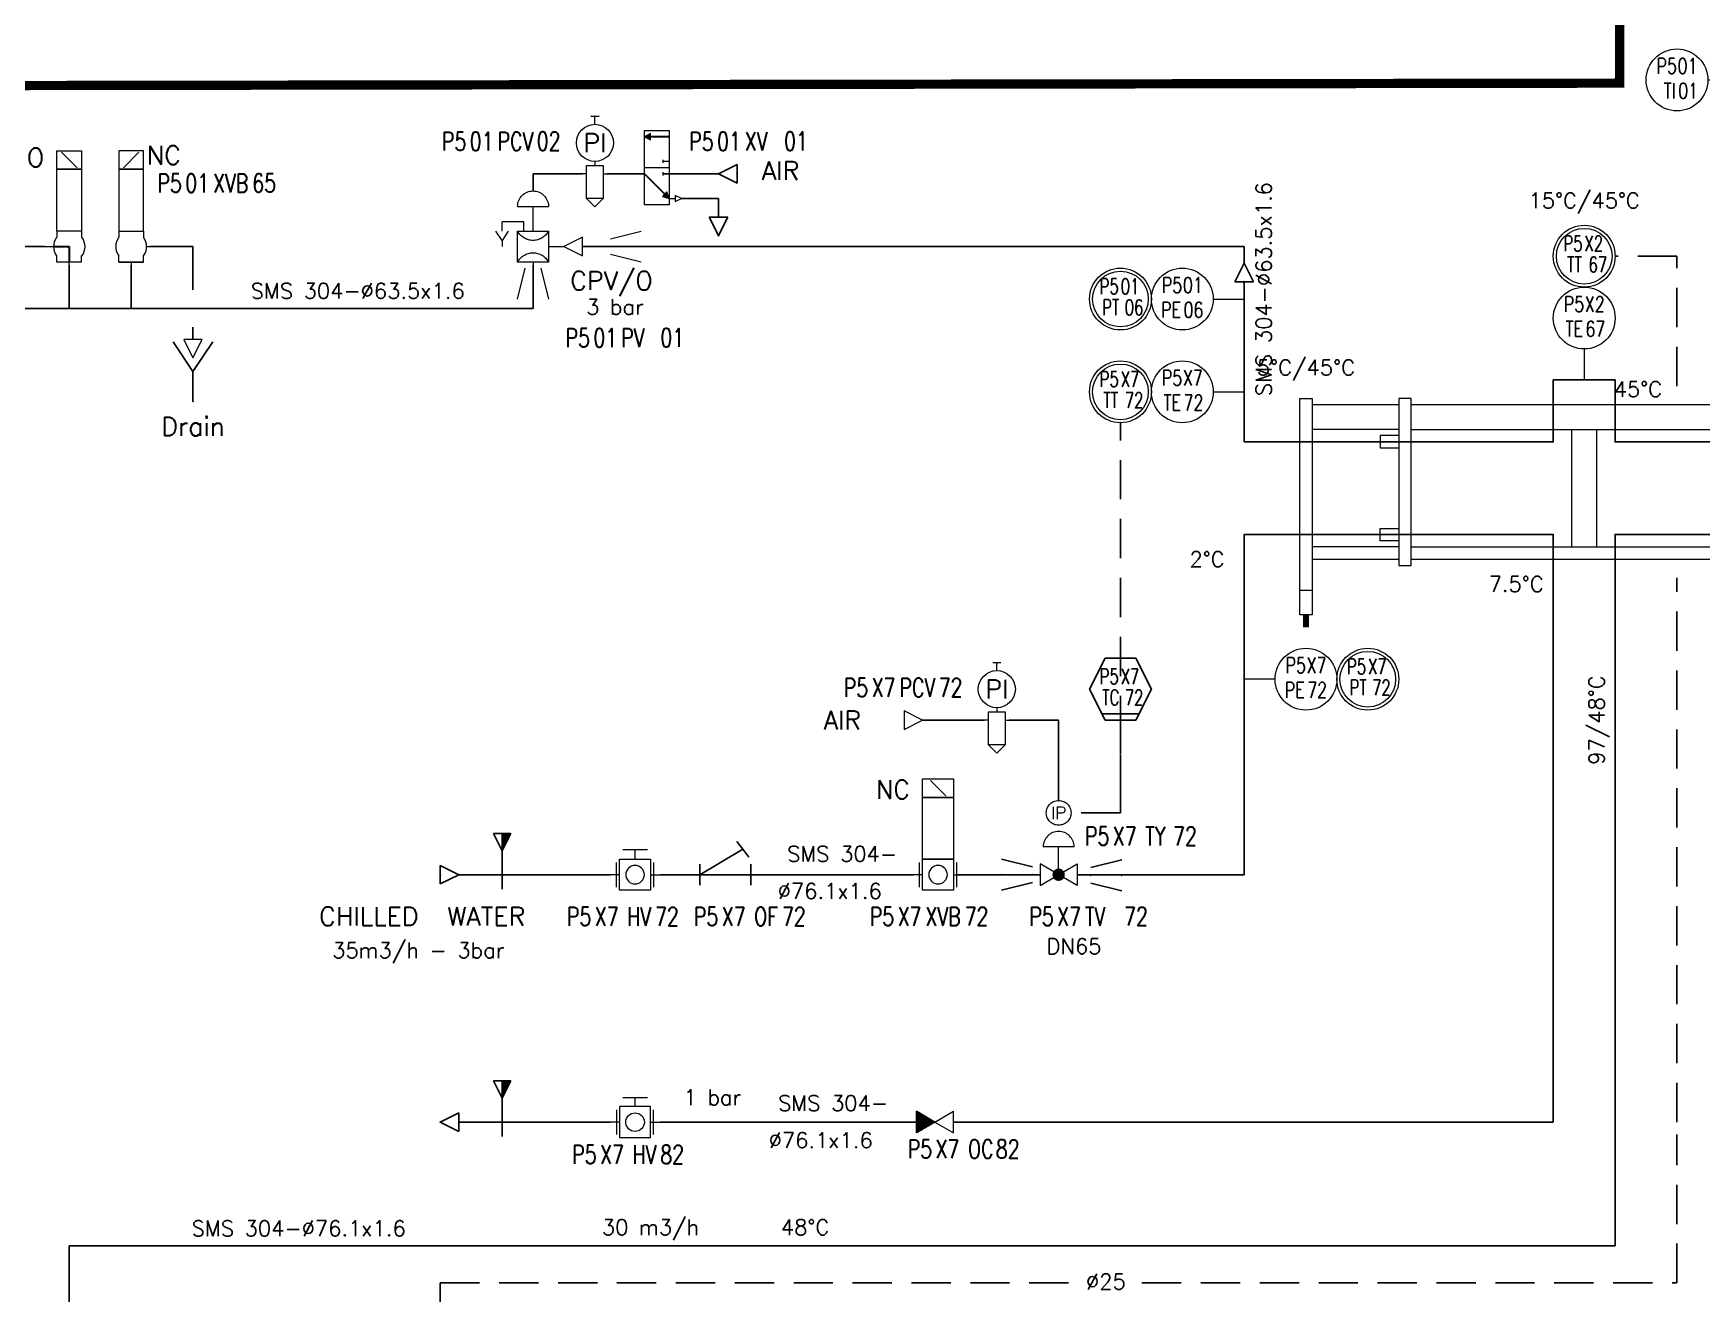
# Model space of a CAD drawing. Header units: inches. Extents: x 12545 to 14027, y 22146 to 23144.
# Drawn here: x 12813.5 to 13083.3, y 22649.3 to 22853 of the extents above; entities that cross this region are included whole.
import ezdxf
from ezdxf.enums import TextEntityAlignment as Align

# ---------------------------------------------------------------- set-up
doc = ezdxf.new("R2010")
doc.units = ezdxf.units.IN
doc.header["$MEASUREMENT"] = 0
doc.linetypes.add('ACAD_ISO02W100', pattern=[15, 12, -3])
doc.linetypes.add('DASHED2', pattern=[9.525, 6.35, -3.175])
doc.layers.add('31 Equipment', color=7, linetype='Continuous', lineweight=9)
doc.layers.add('33 Instruments Labels', color=7, linetype='Continuous', lineweight=9)
for name, color, linetype in [('FILTER', 7, 'Continuous'), ('LIAISON INSTRUMENTATION', 140, 'DASHED2'), ('MATERIEL-DIVERS', 7, 'Continuous'), ('POMPES-PROCESS', 7, 'Continuous'), ('REPERES', 7, 'Continuous'), ('techn-data', 7, 'Continuous'), ('TEXTES', 7, 'Continuous'), ('TUYAUTERIE-AIR INSTRUMENT', 3, 'Continuous'), ('TUYAUTERIE-EAU', 5, 'Continuous'), ('TUYAUTERIE-EGOUT', 32, 'Continuous'), ('TUYAUTERIE-GAZ', 3, 'Continuous'), ('TUYAUTERIE-PROCESS', 30, 'Continuous'), ('TXT_ENG', 7, 'Continuous'), ('TXT_FR', 7, 'Continuous'), ('VANNES', 7, 'Continuous'), ('ZN', 1, 'Continuous')]:
    doc.layers.add(name, color=color, linetype=linetype)
doc.layers.get('33 Instruments Labels').off()
doc.layers.get('REPERES').off()
doc.styles.add('ROMANS', font='ROMANS.SHX')
doc.styles.get("Standard").update_dxf_attribs({"font": 'arial.ttf'})

# ---------------------------------------------------------------- blocks, each defined once
blk = doc.blocks.new('APV-HEX-PLAT-15')
at = {"layer": '31 Equipment'}
for p, q in [((-1, 2), (-1, 37)), ((-1, 37), (1, 37)), ((1, 37), (1, 2)), ((1, 36), (15, 36)), ((15, 37), (15, 10)), ((17, 37), (15, 37)), ((17, 10), (17, 37)), ((17, 36), (163, 36)), ((163, 37), (163, 2)), ((165, 37), (163, 37)), ((165, 37), (165, 2)), ((15, 32), (1, 32)), ((12, 31), (12, 29)), ((15, 31), (12, 31)), ((17, 32), (163, 32)), ((43, 13), (43, 32)), ((47, 32), (47, 13)), ((73, 13), (73, 32)), ((77, 32), (77, 13)), ((103, 13), (103, 32)), ((107, 32), (107, 13)), ((133, 13), (133, 32)), ((137, 32), (137, 13)), ((165, 31), (167, 31)), ((167, 31), (167, 29)), ((12, 29), (15, 29)), ((167, 29), (165, 29)), ((12, 16), (15, 16)), ((12, 14), (12, 16)), ((15, 14), (12, 14)), ((165, 16), (167, 16)), ((167, 14), (165, 14)), ((167, 16), (167, 14)), ((15, 13), (1, 13)), ((1, 11), (15, 11)), ((17, 13), (163, 13)), ((17, 11), (163, 11)), ((15, 10), (17, 10)), ((-1, 6), (1, 6)), ((163, 6), (165, 6)), ((1, 2), (-1, 2)), ((163, 2), (165, 2))]:
    blk.add_line(p, q, dxfattribs=at)
at = {"layer": '31 Equipment', "ltscale": 38}
for p in [(-5, 30), (40, 30), (50, 30), (70, 30), (80, 30), (100, 30), (110, 30), (130, 30), (140, 30), (170, 30), (-5, 15), (40, 15), (50, 15), (70, 15), (80, 15), (100, 15), (110, 15), (130, 15), (140, 15), (170, 15)]:
    blk.add_point(p, dxfattribs=at)
at = {"layer": '31 Equipment'}
for points in [[(0.5, 2), (-0.5, 2), (0.5, 0), (-0.5, 0)], [(164.5, 2), (163.5, 2), (164.5, 0), (163.5, 0)]]:
    blk.add_trace(points, dxfattribs=at)
blk = doc.blocks.new('FLE23-A')
at = {"color": 7}
for p, q in [((0, 1.5), (-3, 0)), ((-3, 0), (0, -1.5)), ((0, -1.5), (0, 1.5))]:
    blk.add_line(p, q, dxfattribs=at)
at = {"layer": 'MATERIEL-DIVERS', "color": 7, "extrusion": (-1, 0, 0)}
blk.add_point((-3, 0), dxfattribs=at)
at = {"layer": 'MATERIEL-DIVERS', "color": 2}
for p in [(-3, 0), (0, 0)]:
    blk.add_point(p, dxfattribs=at)
at = {"layer": 'MATERIEL-DIVERS', "color": 7, "extrusion": (1, 0, 0)}
blk.add_point((0, 0), dxfattribs=at)
blk = doc.blocks.new('*X117')
at = {"color": 0}
for p, q in [((-106.94, 13.45), (-106.89, 13.49)), ((-101.96, 8.53), (-106.92, 13.49)), ((-106.91, 13.39), (-106.8, 13.49)), ((-101.96, 8.44), (-106.91, 13.4)), ((-106.88, 13.33), (-106.72, 13.49)), ((-106.85, 13.27), (-106.63, 13.49)), ((-101.96, 8.62), (-106.83, 13.49)), ((-106.82, 13.21), (-106.54, 13.49)), ((-101.96, 8.36), (-106.82, 13.22)), ((-106.79, 13.15), (-106.45, 13.49)), ((-106.76, 13.09), (-106.36, 13.49)), ((-101.96, 8.71), (-106.74, 13.49)), ((-101.96, 8.27), (-106.74, 13.04)), ((-106.73, 13.03), (-106.27, 13.49)), ((-106.7, 12.98), (-106.19, 13.49)), ((-106.67, 12.92), (-106.1, 13.49)), ((-101.96, 8.8), (-106.65, 13.49)), ((-101.96, 8.18), (-106.65, 12.87)), ((-106.64, 12.86), (-106.01, 13.49)), ((-106.61, 12.8), (-105.92, 13.49)), ((-106.58, 12.74), (-105.83, 13.49)), ((-101.96, 8.89), (-106.56, 13.49)), ((-101.96, 8.09), (-106.56, 12.69)), ((-106.55, 12.68), (-105.74, 13.49)), ((-106.52, 12.62), (-105.66, 13.49)), ((-106.5, 12.56), (-105.57, 13.49)), ((-101.96, 8.98), (-106.48, 13.49)), ((-106.47, 12.5), (-105.48, 13.49)), ((-101.96, 8), (-106.47, 12.51)), ((-106.44, 12.45), (-105.39, 13.49)), ((-106.41, 12.39), (-105.3, 13.49)), ((-101.96, 9.06), (-106.39, 13.49)), ((-106.38, 12.33), (-105.21, 13.49)), ((-101.96, 7.91), (-106.38, 12.34)), ((-106.35, 12.27), (-105.13, 13.49)), ((-106.32, 12.21), (-105.04, 13.49)), ((-101.96, 9.15), (-106.3, 13.49)), ((-106.29, 12.15), (-104.95, 13.49)), ((-101.96, 7.83), (-106.29, 12.16)), ((-106.26, 12.09), (-104.86, 13.49)), ((-106.23, 12.03), (-104.77, 13.49)), ((-101.96, 9.24), (-106.21, 13.49)), ((-101.96, 7.74), (-106.21, 11.98)), ((-106.2, 11.97), (-104.68, 13.49)), ((-106.17, 11.92), (-104.59, 13.49)), ((-106.14, 11.86), (-104.51, 13.49)), ((-101.96, 9.33), (-106.12, 13.49)), ((-101.96, 7.65), (-106.12, 11.81)), ((-106.11, 11.8), (-104.42, 13.49)), ((-106.08, 11.74), (-104.33, 13.49)), ((-106.05, 11.68), (-104.24, 13.49)), ((-101.96, 9.42), (-106.03, 13.49)), ((-101.96, 7.56), (-106.03, 11.63)), ((-106.02, 11.62), (-104.15, 13.49)), ((-105.99, 11.56), (-104.06, 13.49)), ((-105.97, 11.5), (-103.98, 13.49)), ((-101.96, 9.51), (-105.95, 13.49)), ((-105.94, 11.44), (-103.89, 13.49)), ((-101.96, 7.47), (-105.94, 11.45)), ((-105.91, 11.39), (-103.8, 13.49)), ((-105.88, 11.33), (-103.71, 13.49)), ((-101.96, 9.59), (-105.86, 13.49)), ((-105.85, 11.27), (-103.62, 13.49)), ((-101.96, 7.38), (-105.85, 11.28)), ((-105.82, 11.21), (-103.53, 13.49)), ((-105.79, 11.15), (-103.45, 13.49)), ((-101.96, 9.68), (-105.77, 13.49)), ((-105.76, 11.09), (-103.36, 13.49)), ((-101.96, 7.3), (-105.76, 11.1)), ((-105.73, 11.03), (-103.27, 13.49)), ((-105.7, 10.97), (-103.18, 13.49)), ((-101.96, 9.77), (-105.68, 13.49)), ((-101.96, 7.21), (-105.68, 10.92)), ((-105.67, 10.91), (-103.09, 13.49)), ((-105.64, 10.85), (-103, 13.49)), ((-105.61, 10.8), (-102.92, 13.49)), ((-101.96, 9.86), (-105.59, 13.49)), ((-101.96, 7.12), (-105.59, 10.75)), ((-105.58, 10.74), (-102.83, 13.49)), ((-105.55, 10.68), (-102.74, 13.49)), ((-105.52, 10.62), (-102.65, 13.49)), ((-101.96, 9.95), (-105.5, 13.49)), ((-101.96, 7.03), (-105.5, 10.57)), ((-105.49, 10.56), (-102.56, 13.49)), ((-105.46, 10.5), (-102.47, 13.49)), ((-105.43, 10.44), (-102.39, 13.49)), ((-101.96, 10.04), (-105.42, 13.49)), ((-105.41, 10.38), (-102.3, 13.49)), ((-101.96, 6.94), (-105.41, 10.39)), ((-105.38, 10.32), (-102.21, 13.49)), ((-105.35, 10.27), (-102.12, 13.49)), ((-101.96, 10.12), (-105.33, 13.49)), ((-105.32, 10.21), (-102.03, 13.49)), ((-101.96, 6.85), (-105.32, 10.22)), ((-105.29, 10.15), (-101.96, 13.48)), ((-105.26, 10.09), (-101.96, 13.39)), ((-101.96, 10.21), (-105.24, 13.49)), ((-105.23, 10.03), (-101.96, 13.3)), ((-101.96, 6.77), (-105.23, 10.04)), ((-105.2, 9.97), (-101.96, 13.21)), ((-105.17, 9.91), (-101.96, 13.12)), ((-101.96, 10.3), (-105.15, 13.49)), ((-105.14, 9.85), (-101.96, 13.03)), ((-101.96, 6.68), (-105.14, 9.86)), ((-105.11, 9.79), (-101.96, 12.95)), ((-105.08, 9.74), (-101.96, 12.86)), ((-101.96, 10.39), (-105.06, 13.49)), ((-101.96, 6.59), (-105.06, 9.69)), ((-105.05, 9.68), (-101.96, 12.77)), ((-105.02, 9.62), (-101.96, 12.68)), ((-104.99, 9.56), (-101.96, 12.59)), ((-101.96, 10.48), (-104.97, 13.49)), ((-104.96, 9.5), (-101.96, 12.5)), ((-104.93, 9.44), (-101.96, 12.41)), ((-104.9, 9.38), (-101.96, 12.33)), ((-101.96, 10.57), (-104.89, 13.49)), ((-104.88, 9.32), (-101.96, 12.24)), ((-104.85, 9.26), (-101.96, 12.15)), ((-104.82, 9.2), (-101.96, 12.06)), ((-101.96, 10.65), (-104.8, 13.49)), ((-104.79, 9.15), (-101.96, 11.97)), ((-104.76, 9.09), (-101.96, 11.88)), ((-104.73, 9.03), (-101.96, 11.8)), ((-101.96, 10.74), (-104.71, 13.49)), ((-104.7, 8.97), (-101.96, 11.71)), ((-104.67, 8.91), (-101.96, 11.62)), ((-104.64, 8.85), (-101.96, 11.53)), ((-101.96, 10.83), (-104.62, 13.49)), ((-104.61, 8.79), (-101.96, 11.44)), ((-104.58, 8.73), (-101.96, 11.35)), ((-104.55, 8.67), (-101.96, 11.27)), ((-101.96, 10.92), (-104.53, 13.49)), ((-104.52, 8.62), (-101.96, 11.18)), ((-104.49, 8.56), (-101.96, 11.09)), ((-104.46, 8.5), (-101.96, 11)), ((-101.96, 11.01), (-104.44, 13.49)), ((-104.43, 8.44), (-101.96, 10.91)), ((-104.4, 8.38), (-101.96, 10.82)), ((-104.37, 8.32), (-101.96, 10.74)), ((-101.96, 11.1), (-104.36, 13.49)), ((-104.34, 8.26), (-101.96, 10.65)), ((-104.32, 8.2), (-101.96, 10.56)), ((-104.29, 8.14), (-101.96, 10.47)), ((-101.96, 11.18), (-104.27, 13.49)), ((-104.26, 8.09), (-101.96, 10.38)), ((-104.23, 8.03), (-101.96, 10.29)), ((-104.2, 7.97), (-101.96, 10.21)), ((-101.96, 11.27), (-104.18, 13.49)), ((-104.17, 7.91), (-101.96, 10.12)), ((-104.14, 7.85), (-101.96, 10.03)), ((-104.11, 7.79), (-101.96, 9.94)), ((-101.96, 11.36), (-104.09, 13.49)), ((-104.08, 7.73), (-101.96, 9.85)), ((-104.05, 7.67), (-101.96, 9.76)), ((-104.02, 7.61), (-101.96, 9.67)), ((-101.96, 11.45), (-104, 13.49)), ((-101.96, 11.54), (-103.91, 13.49)), ((-101.96, 11.63), (-103.82, 13.49)), ((-101.96, 11.72), (-103.74, 13.49)), ((-101.96, 11.8), (-103.65, 13.49)), ((-101.96, 11.89), (-103.56, 13.49)), ((-101.96, 11.98), (-103.47, 13.49)), ((-101.96, 12.07), (-103.38, 13.49)), ((-101.96, 12.16), (-103.29, 13.49)), ((-101.96, 12.25), (-103.21, 13.49)), ((-101.96, 12.33), (-103.12, 13.49)), ((-101.96, 12.42), (-103.03, 13.49)), ((-101.96, 12.51), (-102.94, 13.49)), ((-101.96, 12.6), (-102.85, 13.49)), ((-101.96, 12.69), (-102.76, 13.49)), ((-101.96, 12.78), (-102.68, 13.49)), ((-101.96, 12.86), (-102.59, 13.49)), ((-101.96, 12.95), (-102.5, 13.49)), ((-101.96, 13.04), (-102.41, 13.49)), ((-101.96, 13.13), (-102.32, 13.49)), ((-101.96, 13.22), (-102.23, 13.49)), ((-101.96, 13.31), (-102.15, 13.49)), ((-101.96, 13.39), (-102.06, 13.49)), ((-101.96, 13.48), (-101.97, 13.49)), ((-101.96, 6.5), (-104.97, 9.51)), ((-101.96, 6.41), (-104.88, 9.33)), ((-101.96, 6.32), (-104.79, 9.16)), ((-101.96, 6.24), (-104.7, 8.98)), ((-101.96, 6.15), (-104.61, 8.8)), ((-101.96, 6.06), (-104.53, 8.62)), ((-101.96, 5.97), (-104.44, 8.45)), ((-101.96, 5.88), (-104.35, 8.27)), ((-101.96, 5.79), (-104.26, 8.09)), ((-101.96, 5.7), (-104.17, 7.92)), ((-101.96, 5.62), (-104.08, 7.74)), ((-101.96, 5.53), (-104, 7.56)), ((-103.99, 7.55), (-101.96, 9.59)), ((-103.96, 7.5), (-101.96, 9.5)), ((-103.93, 7.44), (-101.96, 9.41)), ((-101.96, 5.44), (-103.91, 7.39)), ((-103.9, 7.38), (-101.96, 9.32)), ((-103.87, 7.32), (-101.96, 9.23)), ((-103.84, 7.26), (-101.96, 9.14)), ((-101.96, 5.35), (-103.82, 7.21)), ((-103.81, 7.2), (-101.96, 9.06)), ((-103.78, 7.14), (-101.96, 8.97)), ((-103.76, 7.08), (-101.96, 8.88)), ((-103.73, 7.02), (-101.96, 8.79)), ((-101.96, 5.26), (-103.73, 7.03)), ((-103.7, 6.97), (-101.96, 8.7)), ((-103.67, 6.91), (-101.96, 8.61)), ((-103.64, 6.85), (-101.96, 8.53)), ((-101.96, 5.17), (-103.64, 6.86)), ((-103.61, 6.79), (-101.96, 8.44)), ((-103.58, 6.73), (-101.96, 8.35)), ((-103.55, 6.67), (-101.96, 8.26)), ((-101.96, 5.09), (-103.55, 6.68)), ((-103.52, 6.61), (-101.96, 8.17)), ((-103.49, 6.55), (-101.96, 8.08)), ((-101.96, 5), (-103.47, 6.5)), ((-103.46, 6.49), (-101.96, 8)), ((-103.43, 6.44), (-101.96, 7.91)), ((-103.4, 6.38), (-101.96, 7.82)), ((-101.96, 4.91), (-103.38, 6.33)), ((-103.37, 6.32), (-101.96, 7.73)), ((-103.34, 6.26), (-101.96, 7.64)), ((-103.31, 6.2), (-101.96, 7.55)), ((-101.96, 4.82), (-103.29, 6.15)), ((-103.28, 6.14), (-101.96, 7.47)), ((-103.25, 6.08), (-101.96, 7.38)), ((-103.23, 6.02), (-101.96, 7.29)), ((-103.2, 5.96), (-101.96, 7.2)), ((-101.96, 4.73), (-103.2, 5.97)), ((-103.17, 5.9), (-101.96, 7.11)), ((-103.14, 5.85), (-101.96, 7.02)), ((-103.11, 5.79), (-101.96, 6.93)), ((-101.96, 4.64), (-103.11, 5.8)), ((-103.08, 5.73), (-101.96, 6.85)), ((-103.05, 5.67), (-101.96, 6.76)), ((-103.02, 5.61), (-101.96, 6.67)), ((-101.96, 4.56), (-103.02, 5.62)), ((-102.99, 5.55), (-101.96, 6.58)), ((-102.96, 5.49), (-101.96, 6.49)), ((-101.96, 4.47), (-102.94, 5.44)), ((-102.93, 5.43), (-101.96, 6.4)), ((-102.9, 5.37), (-101.96, 6.32)), ((-102.87, 5.32), (-101.96, 6.23)), ((-101.96, 4.38), (-102.85, 5.27)), ((-102.84, 5.26), (-101.96, 6.14)), ((-102.81, 5.2), (-101.96, 6.05)), ((-102.78, 5.14), (-101.96, 5.96)), ((-101.96, 4.29), (-102.76, 5.09)), ((-102.75, 5.08), (-101.96, 5.87)), ((-102.72, 5.02), (-101.96, 5.79)), ((-102.69, 4.96), (-101.96, 5.7)), ((-102.67, 4.9), (-101.96, 5.61)), ((-101.96, 4.2), (-102.67, 4.91)), ((-102.64, 4.84), (-101.96, 5.52)), ((-102.61, 4.79), (-101.96, 5.43)), ((-102.58, 4.73), (-101.96, 5.34)), ((-101.96, 4.11), (-102.58, 4.74)), ((-102.55, 4.67), (-101.96, 5.26)), ((-102.52, 4.61), (-101.96, 5.17)), ((-102.49, 4.55), (-101.96, 5.08)), ((-101.96, 4.03), (-102.49, 4.56)), ((-102.46, 4.49), (-101.96, 4.99)), ((-102.43, 4.43), (-101.96, 4.9)), ((-102.4, 4.37), (-101.96, 4.81)), ((-101.96, 3.94), (-102.4, 4.38)), ((-102.37, 4.31), (-101.96, 4.73)), ((-102.34, 4.26), (-101.96, 4.64)), ((-101.96, 3.85), (-102.32, 4.21)), ((-102.31, 4.2), (-101.96, 4.55)), ((-102.28, 4.14), (-101.96, 4.46)), ((-102.25, 4.08), (-101.96, 4.37)), ((-101.96, 3.76), (-102.23, 4.03)), ((-102.22, 4.02), (-101.96, 4.28)), ((-102.19, 3.96), (-101.96, 4.19)), ((-102.16, 3.9), (-101.96, 4.11)), ((-102.14, 3.84), (-101.96, 4.02)), ((-101.96, 3.67), (-102.14, 3.85)), ((-102.11, 3.78), (-101.96, 3.93)), ((-102.08, 3.72), (-101.96, 3.84)), ((-102.05, 3.67), (-101.96, 3.75)), ((-101.96, 3.58), (-102.05, 3.68)), ((-102.02, 3.61), (-101.96, 3.66)), ((-101.99, 3.55), (-101.96, 3.58)), ((-101.96, 3.5), (-101.96, 3.5))]:
    blk.add_line(p, q, dxfattribs=at)
blk = doc.blocks.new('LIMFOUR')
at = {"color": 7}
for p, q in [((-1.41, 6.67), (1.41, 6.67)), ((-1.41, 6.67), (0, 3.86)), ((1.41, 6.67), (0, 3.86)), ((0, 6.67), (0, -2.32))]:
    blk.add_line(p, q, dxfattribs=at)
blk.add_point((0, 0), dxfattribs=at)
at = {"color": 7, "xscale": 0.28125, "yscale": 0.28125, "zscale": 0.28125}
blk.add_blockref('*X117', (28.68, 2.88), dxfattribs=at)
blk = doc.blocks.new('APV-VLV-BFLY-SVS-3')
at = {"layer": '31 Equipment', "ltscale": 38}
for p, q in [((1.25, 15.25), (-1.25, 12.75)), ((-2.5, 0), (-4, 0)), ((2.5, 2.5), (-2.5, 2.5)), ((-2.5, 2.5), (-2.5, -2.5)), ((2.5, -2.5), (2.5, 2.5)), ((2.5, 0), (4, 0)), ((-2.5, -2.5), (2.5, -2.5))]:
    blk.add_line(p, q, dxfattribs=at)
at = {"layer": '31 Equipment'}
for p, q in [((-3, 2), (-3, -2)), ((3, -2), (3, 2))]:
    blk.add_line(p, q, dxfattribs=at)
at = {"layer": '31 Equipment', "ltscale": 38}
for points in [[(-2.5, 12.5), (2.5, 12.5), (2.5, 15.5), (-2.5, 15.5)], [(-2.5, 2.5), (2.5, 2.5), (2.5, 12.5), (-2.5, 12.5)]]:
    blk.add_lwpolyline(points, close=True, dxfattribs=at)
blk.add_circle((0, 0), 1.5, dxfattribs=at)
blk = doc.blocks.new('APV-VLV-MODUL-2WAY-1')
at = {"layer": '31 Equipment', "linetype": 'ACAD_ISO02W100', "ltscale": 38}
for p, q in [((2.5, 4.5), (-2.5, 4.5)), ((0, 1), (0, 4.5))]:
    blk.add_line(p, q, dxfattribs=at)
at = {"layer": '31 Equipment', "ltscale": 38}
for p, q in [((-3, 0), (-4, 0)), ((3, 0), (4, 0))]:
    blk.add_line(p, q, dxfattribs=at)
at = {"layer": '31 Equipment'}
for p, q in [((-3, 1.734), (-3, -1.734)), ((-3, -1.734), (3, 1.734)), ((3, -1.734), (-3, 1.734)), ((3, 1.734), (3, -1.734))]:
    blk.add_line(p, q, dxfattribs=at)
at = {"layer": '31 Equipment', "const_width": 1}
blk.add_lwpolyline([(-0.5, 0, 1), (0.5, 0, 1)], format="xyb", close=True, dxfattribs=at)
at = {"layer": '31 Equipment', "linetype": 'ACAD_ISO02W100', "ltscale": 38}
blk.add_arc((0, 4.5), 2.5, 0, 180, dxfattribs=at)
blk = doc.blocks.new('APV-VLV-IPCNV-GEN-1')
at = {"layer": '31 Equipment', "linetype": 'ACAD_ISO02W100', "ltscale": 38}
blk.add_circle((0, 0), 2, dxfattribs=at)
at = {"layer": '31 Equipment', "style": 'ROMANS'}
blk.add_text('IP', height=2, dxfattribs=at).set_placement((0, 0), align=Align.MIDDLE)
blk = doc.blocks.new('APV-FCE-NRV-GEN-1')
at = {"layer": '31 Equipment'}
h = blk.add_hatch(dxfattribs=at)
h.set_pattern_fill('ANSI31', color=256, scale=0.01, style=0)
h.set_pattern_definition([(45, (0, 0), (-0.02245064, 0.02245064), [])])
h.paths.add_polyline_path([(3, 1.75), (3, -1.75), (0, 0)])
at = {"layer": '31 Equipment', "linetype": 'ACAD_ISO02W100', "ltscale": 38}
for p, q in [((-3, 0), (-5, 0)), ((0, 0), (-3, 1.75)), ((-3, 1.75), (-3, -1.75)), ((0, 0), (-3, -1.75)), ((0, 0), (3, 1.75)), ((0, 0), (3, -1.75)), ((3, 1.75), (3, -1.75)), ((3, 0), (5, 0))]:
    blk.add_line(p, q, dxfattribs=at)
blk = doc.blocks.new('APV-PNE-GEN-PRESREGL-1')
at = {"layer": '31 Equipment', "color": 7}
for p, q in [((-0.67, 9.33), (0.67, 9.33)), ((0, 8), (0, 9.33)), ((-1.33, 0), (-2, 0)), ((-1.33, -4), (-1.33, 1.33)), ((-1.33, 1.33), (1.33, 1.33)), ((1.33, 1.33), (1.33, -4)), ((1.33, 0), (2, 0)), ((-1.33, -4), (0, -5.33)), ((1.33, -4), (-1.33, -4)), ((0, -5.33), (1.33, -4))]:
    blk.add_line(p, q, dxfattribs=at)
at = {"layer": '31 Equipment'}
blk.add_line((0, 2), (0, 1.33), dxfattribs=at)
blk.add_circle((0, 5), 3, dxfattribs=at)
at = {"layer": '31 Equipment', "style": 'ROMANS'}
blk.add_text('PI', height=3, dxfattribs=at).set_placement((0, 5), align=Align.MIDDLE)
blk = doc.blocks.new('APV-SIGN-ARW-FLOW-1')
at = {"layer": '31 Equipment'}
for p, q in [((-1.5, -1.5), (-1.5, 1.5)), ((-1.5, 1.5), (1.5, 0)), ((1.5, 0), (-1.5, -1.5))]:
    blk.add_line(p, q, dxfattribs=at)
blk = doc.blocks.new('REPNORM1')
at = {"layer": 'TEXTES', "style": 'ROMANS', "width": 0.75}
for tag, p in [('ZONE', (-9.75, -1.25)), ('SOUSZONE', (-5.25, -1.25)), ('ELEMENT', (-0.75, -1.25)), ('NUM', (5.59, -1.22))]:
    blk.add_attdef(tag, p, '', height=3, dxfattribs=at)
blk = doc.blocks.new('REPNORM')
at = {"layer": 'TEXTES', "style": 'ROMANS', "width": 0.75}
for tag, p in [('ZONE', (-9.75, -1.25)), ('SOUSZONE', (-5.25, -1.25)), ('ELEMENT', (0, -1.25)), ('NUM', (4.5, -1.25))]:
    blk.add_attdef(tag, p, '', height=3, dxfattribs=at)
blk = doc.blocks.new('APV-INS-M-L-TE')
at = {"layer": '31 Equipment', "color": 7}
blk.add_line((0, -5), (0, -10), dxfattribs=at)
blk.add_circle((0, 0), 5, dxfattribs=at)
blk = doc.blocks.new('APV-INS-F-L-TT')
at = {"layer": '31 Equipment'}
for radius in [5, 4.5]:
    blk.add_circle((0, 0), radius, dxfattribs=at)
blk = doc.blocks.new('APV-INS-M-L-PE')
at = {"layer": '31 Equipment', "color": 7}
blk.add_line((0, -5), (0, -10), dxfattribs=at)
blk.add_circle((0, 0), 5, dxfattribs=at)
blk = doc.blocks.new('APV-INS-F-L-PT')
at = {"layer": '31 Equipment'}
for radius in [5, 4.5]:
    blk.add_circle((0, 0), radius, dxfattribs=at)
blk = doc.blocks.new('REPINS')
at = {"layer": 'TEXTES', "style": 'ROMANS', "width": 0.75}
for tag, p in [('ZONE', (-3.3, 1)), ('SOUSZONE', (0.1, 1)), ('NUM', (0.2, -3))]:
    blk.add_attdef(tag, p, '', height=2.5, dxfattribs=at)
blk.add_attdef('ELEMENT', text='', height=2.5, dxfattribs=at).set_placement((-0.2, -3), align=Align.RIGHT)
blk = doc.blocks.new('REPINS2')
at = {"layer": 'TEXTES', "style": 'ROMANS', "width": 0.7}
for tag, p in [('ZONE', (-3.35, 0.8)), ('SOUSZONE', (0.05, 0.8)), ('NUM', (0.7, -2.6))]:
    blk.add_attdef(tag, p, '', height=2.5, dxfattribs=at)
blk.add_attdef('ELEMENT', text='', height=2.5, dxfattribs=at).set_placement((-1.56, -2.59), align=Align.CENTER)
blk = doc.blocks.new('FLE23')
at = {"color": 7}
for p, q in [((0, -1.5), (0, 1.5)), ((0, 1.5), (3, 0)), ((3, 0), (0, -1.5))]:
    blk.add_line(p, q, dxfattribs=at)
at = {"layer": 'MATERIEL-DIVERS', "color": 2}
for p in [(0, 0), (3, 0)]:
    blk.add_point(p, dxfattribs=at)
at = {"layer": 'MATERIEL-DIVERS', "color": 7, "extrusion": (-1, 0, 0)}
blk.add_point((0, 0), dxfattribs=at)
at = {"layer": 'MATERIEL-DIVERS', "color": 7, "extrusion": (1, 0, 0)}
blk.add_point((3, 0), dxfattribs=at)
blk = doc.blocks.new('SMS-304-63')
at = {"layer": 'techn-data', "style": 'ROMANS'}
blk.add_text('SMS 304-%%C63.5x1.6', height=2.5, dxfattribs=at).set_placement((1.64, 2.84), align=Align.MIDDLE_CENTER)
blk = doc.blocks.new('EGOUT')
at = {"color": 7}
for p, q in [((-3.2, 9.61), (0, 4.81)), ((0, 4.81), (3.2, 9.61)), ((0, 4.81), (0, 0))]:
    blk.add_line(p, q, dxfattribs=at)
at = {"color": 7, "extrusion": (0, -1, 0)}
blk.add_point((0, 0), dxfattribs=at)
at = {"layer": 'POMPES-PROCESS', "style": 'ROMANS'}
blk.add_attdef('EGOUT', text='', height=3, dxfattribs=at).set_placement((0, -4), align=Align.MIDDLE)
blk = doc.blocks.new('APV-VLV-MODUL-CPVO-1')
at = {"layer": '31 Equipment', "linetype": 'ACAD_ISO02W100', "ltscale": 38}
for p, q in [((2.5, 6.5), (-2.5, 6.5)), ((0, 2.5), (0, 6.5)), ((-2.5, 0), (-5, 0)), ((2.5, 2.5), (-2.5, 2.5)), ((-2.5, 2.5), (-2.5, -2.5)), ((2.5, -2.5), (2.5, 2.5)), ((-2.5, -2.5), (2.5, -2.5)), ((0, -2.5), (0, -5))]:
    blk.add_line(p, q, dxfattribs=at)
at = {"layer": '31 Equipment'}
for p, q in [((1.5, 2.5), (1.5, 4)), ((1.5, 4), (5, 4)), ((5, 2.5), (5, 4)), ((-8, 0), (-10, 0)), ((4, 2.5), (5, 1)), ((5, 1), (6, 2.5)), ((5, 1), (5, 0))]:
    blk.add_line(p, q, dxfattribs=at)
at = {"layer": '31 Equipment', "color": 7}
for p, q in [((-8, -1.5), (-8, 1.5)), ((-8, 1.5), (-5, 0)), ((-5, 0), (-8, -1.5))]:
    blk.add_line(p, q, dxfattribs=at)
at = {"layer": '31 Equipment', "linetype": 'ACAD_ISO02W100', "ltscale": 38}
for centre, radius, start, end in [((0, 6.5), 2.5, 0, 180), ((0, 3.83), 2.83, 208.0725, 331.9275), ((0, -3.83), 2.83, 28.0725, 151.9275)]:
    blk.add_arc(centre, radius, start, end, dxfattribs=at)
blk = doc.blocks.new('APV-FCE-GEN-REDCON-1')
at = {"layer": '31 Equipment', "color": 7}
for p, q in [((-2.5, 2.5), (2.5, 1.25)), ((2.5, 1.25), (2.5, 1.25)), ((2.5, -1.25), (-2.5, -2.5))]:
    blk.add_line(p, q, dxfattribs=at)
blk = doc.blocks.new('APV-PNE-SPOOLV-32-1')
at = {"layer": '31 Equipment'}
h = blk.add_hatch(dxfattribs=at)
h.set_pattern_fill('ANSI31', color=256, scale=0.01, style=0)
h.set_pattern_definition([(45, (-8, 6e-14), (-0.02245064, 0.02245064), [])])
h.paths.add_polyline_path([(-8, 2), (-8.5, 1), (-7.5, 1)])
h = blk.add_hatch(dxfattribs=at)
h.set_pattern_fill('ANSI31', color=256, scale=0.01, angle=225, style=0)
h.set_pattern_definition([(270, (0.585786, -0.585786), (0.03175, 0), [])])
h.paths.add_polyline_path([(2, -2), (1.65, -0.94), (0.94, -1.65)])
for p, q in [((-2, 2), (-2, 3)), ((-8.5, 1), (-8, 2)), ((-7.5, 1), (-8.5, 1)), ((-8, 2), (-7.5, 1)), ((-2, -2), (-2, -1)), ((-2, -2), (-2, -3)), ((0.94, -1.65), (1.65, -0.94)), ((2, -2), (0.94, -1.65)), ((1.65, -0.94), (2, -2)), ((2, -2), (2, -3)), ((1.5, -3), (2.5, -3)), ((2, -4), (1.5, -3)), ((2.5, -3), (2, -4))]:
    blk.add_line(p, q, dxfattribs=at)
at = {"layer": '31 Equipment', "color": 7}
for p, q in [((3, 2), (-9, 2)), ((-9, 2), (-9, -2)), ((-3, 2), (-3, -2)), ((3, -2), (3, 2)), ((-9, -2), (3, -2)), ((-4.25, -1), (-3.75, -1)), ((-4, -2), (-4, -1)), ((-2.25, -1), (-1.75, -1))]:
    blk.add_line(p, q, dxfattribs=at)
at = {"layer": '31 Equipment', "lineweight": 30}
for p, q in [((-8, -2), (-8, 1)), ((-2, 2), (1.29, -1.29))]:
    blk.add_line(p, q, dxfattribs=at)
blk = doc.blocks.new('APV-INS-F-PLC-TC')
at = {"layer": '31 Equipment', "lineweight": -3}
for p, q in [((-5, 0), (-2.5, 5)), ((-2.5, 5), (2.5, 5)), ((2.5, 5), (5, 0)), ((-2.5, -5), (-5, 0)), ((5, 0), (2.5, -5)), ((-3, -4), (3, -4)), ((2.5, -5), (-2.5, -5))]:
    blk.add_line(p, q, dxfattribs=at)
blk = doc.blocks.new('APV-INS-M-L-TI')
at = {"layer": '31 Equipment', "color": 7}
blk.add_line((0, -5), (0, -10), dxfattribs=at)
blk.add_circle((0, 0), 5, dxfattribs=at)
blk = doc.blocks.new('APV-VLV-SSEAT-SW41-4')
at = {"layer": '31 Equipment', "ltscale": 38}
for p, q in [((1.25, 15.25), (-1.25, 12.75)), ((-2, 2.5), (-2, 1.5)), ((2, 2.5), (2, 1.5)), ((-2, -2.5), (-2, -1.5)), ((-2, -2.5), (2, -2.5)), ((2, -2.5), (2, -1.5))]:
    blk.add_line(p, q, dxfattribs=at)
at = {"layer": '31 Equipment', "lineweight": 30}
for p, q in [((2.5, 0), (0, 0)), ((0, 0), (0, -2.5))]:
    blk.add_line(p, q, dxfattribs=at)
at = {"layer": '31 Equipment'}
for p, q in [((4, 0), (2.5, 0)), ((0, -5), (0, -2.5))]:
    blk.add_line(p, q, dxfattribs=at)
at = {"layer": '31 Equipment', "ltscale": 38}
for points in [[(-2, 12.5), (2, 12.5), (2, 15.5), (-2, 15.5)], [(-2, 2.5), (2, 2.5), (2, 12.5), (-2, 12.5)]]:
    blk.add_lwpolyline(points, close=True, dxfattribs=at)
for start, end in [(143.1301, 216.8699), (323.1301, 36.8699)]:
    blk.add_arc((0, 0), 2.5, start, end, dxfattribs=at)
blk = doc.blocks.new('APV-VLV-SSEAT-SW41-3')
at = {"layer": '31 Equipment', "ltscale": 38}
for p, q in [((1.25, 15.25), (-1.25, 12.75)), ((-2, 2.5), (-2, 1.5)), ((2, 2.5), (2, 1.5)), ((2.5, 0), (4, 0)), ((-2, -2.5), (-2, -1.5)), ((2, -2.5), (-2, -2.5)), ((-2, -2.5), (2, -2.5)), ((0, -2.5), (0, -5)), ((2, -2.5), (2, -1.5))]:
    blk.add_line(p, q, dxfattribs=at)
for points in [[(-2, 12.5), (2, 12.5), (2, 15.5), (-2, 15.5)], [(-2, 2.5), (2, 2.5), (2, 12.5), (-2, 12.5)]]:
    blk.add_lwpolyline(points, close=True, dxfattribs=at)
for start, end in [(143.1301, 216.8699), (323.1301, 36.8699)]:
    blk.add_arc((0, 0), 2.5, start, end, dxfattribs=at)
blk = doc.blocks.new('FILTER (3)')
at = {"layer": 'FILTER'}
for p, q in [((0, 1.71), (0, -1.71)), ((0, 0), (8.27, 0)), ((0, 0), (6.97, -4.12)), ((8.27, 1.71), (8.27, -1.71)), ((6.02, -5.39), (6.97, -4.12)), ((6.97, -4.12), (7.92, -2.85))]:
    blk.add_line(p, q, dxfattribs=at)
at = {"layer": 'FILTER', "flags": 1}
for tag, p in [('///', (2.96, 22.41)), ('///', (2.96, 20.11)), ('///', (2.96, 17.53)), ('COMMENTS', (-2.97, 14.83)), ('SUPPLIER', (-2.63, 11.93)), ('SIZE', (1.28, 9.44)), ('DESCRIPTION', (-4.64, 6.8)), ('TARGETNO.', (-2.92, 3.96))]:
    blk.add_attdef(tag, p, '', height=2, dxfattribs=at)
blk = doc.blocks.new('APV-VLVM-BFLY-SVS-1')
at = {"layer": '31 Equipment', "ltscale": 38}
for p, q in [((-2, 4), (2, 4)), ((0, 2.5), (0, 4)), ((-2.5, 0), (-4, 0)), ((2.5, 2.5), (-2.5, 2.5)), ((-2.5, 2.5), (-2.5, -2.5)), ((2.5, -2.5), (2.5, 2.5)), ((2.5, 0), (4, 0)), ((-2.5, -2.5), (2.5, -2.5))]:
    blk.add_line(p, q, dxfattribs=at)
at = {"layer": '31 Equipment'}
for p, q in [((-3, 2), (-3, -2)), ((3, -2), (3, 2))]:
    blk.add_line(p, q, dxfattribs=at)
at = {"layer": '31 Equipment', "ltscale": 38}
blk.add_circle((0, 0), 1.5, dxfattribs=at)
blk = doc.blocks.new('CR')
at = {"color": 7}
for p, q in [((-2.5, 2.5), (2.5, 1.25)), ((2.5, 1.25), (2.5, 1.25)), ((2.5, -1.25), (-2.5, -2.5))]:
    blk.add_line(p, q, dxfattribs=at)
at = {"color": 7, "extrusion": (-1, 0, 0)}
blk.add_point((-2.5, 0), dxfattribs=at)
at = {"color": 7, "extrusion": (1, 0, 0)}
blk.add_point((2.5, 0), dxfattribs=at)

msp = doc.modelspace()

# ---------------------------------------------------------------- linework, layer by layer
at = {"layer": 'LIAISON INSTRUMENTATION'}
for p, q in [((13079.28, 22817.02), (13069.28, 22817.02)), ((13079.28, 22796.02), (13079.28, 22817.02)), ((12989.28, 22730.09), (12989.28, 22790.09)), ((13079.28, 22677.02), (13079.28, 22765.02)), ((12989.28, 22727.02), (12989.28, 22742.02)), ((12989.28, 22727.02), (12981.28, 22727.02)), ((13079.28, 22651.02), (13079.28, 22675.02)), ((12879.28, 22651.02), (12879.28, 22612.02)), ((12879.28, 22651.02), (12981.15, 22651.02)), ((12992.76, 22651.02), (13079.28, 22651.02))]:
    msp.add_line(p, q, dxfattribs=at)
at = {"layer": 'TUYAUTERIE-AIR INSTRUMENT'}
for p, q in [((12957.28, 22742.02), (12967.28, 22742.02)), ((12971.28, 22742.02), (12979.28, 22742.02)), ((12979.28, 22729.02), (12979.28, 22742.02))]:
    msp.add_line(p, q, dxfattribs=at)
at = {"layer": 'TUYAUTERIE-EAU'}
for p, q in [((13009.28, 22717.02), (13009.28, 22772.02)), ((13009.28, 22772.02), (13059.28, 22772.02)), ((13059.28, 22772.02), (13059.28, 22677.02)), ((13089.28, 22772.02), (13069.28, 22772.02)), ((13069.28, 22772.02), (13069.28, 22657.02)), ((12906.78, 22717.02), (12882.28, 22717.02)), ((12955.78, 22717.02), (12914.78, 22717.02)), ((12976.28, 22717.02), (12962.78, 22717.02)), ((13009.28, 22717.02), (12982.28, 22717.02)), ((12906.78, 22677.02), (12882.28, 22677.02)), ((12914.78, 22677.02), (12956.28, 22677.02)), ((13059.28, 22677.02), (12962.28, 22677.02)), ((12819.28, 22537.02), (12819.28, 22657.02)), ((13069.28, 22657.02), (12819.28, 22657.02))]:
    msp.add_line(p, q, dxfattribs=at)
at = {"layer": 'TUYAUTERIE-EGOUT'}
for p, q in [((12832.28, 22818.57), (12839.28, 22818.57)), ((12839.28, 22818.57), (12839.28, 22811.57)), ((12839.28, 22805.57), (12839.28, 22803.57))]:
    msp.add_line(p, q, dxfattribs=at)
at = {"layer": 'TUYAUTERIE-GAZ'}
for p, q in [((12902.28, 22830.34), (12894.28, 22830.34)), ((12894.28, 22830.34), (12894.28, 22827.57)), ((12912.28, 22830.34), (12906.28, 22830.34)), ((12924.52, 22830.34), (12915.28, 22830.34)), ((12924.28, 22826.34), (12918.28, 22826.34)), ((12924.28, 22826.34), (12924.28, 22823.36))]:
    msp.add_line(p, q, dxfattribs=at)
at = {"layer": 'TUYAUTERIE-PROCESS'}
for p, q in [((12809.28, 22818.57), (12815.28, 22818.57)), ((12902.28, 22818.57), (13009.28, 22818.57)), ((13009.28, 22815.88), (13009.28, 22818.57)), ((12819.28, 22815.57), (12819.28, 22808.57)), ((12829.28, 22808.57), (12829.28, 22815.57)), ((12894.28, 22808.57), (12894.28, 22815.57)), ((13009.28, 22812.88), (13009.28, 22787.02)), ((12568.5, 22808.57), (12894.28, 22808.57)), ((13059.28, 22797.02), (13069.28, 22797.02)), ((13059.28, 22797.02), (13059.28, 22787.02)), ((13069.28, 22787.02), (13069.28, 22797.02)), ((13059.28, 22787.02), (13009.28, 22787.02)), ((13069.28, 22787.02), (13089.28, 22787.02))]:
    msp.add_line(p, q, dxfattribs=at)
at = {"layer": 'ZN', "const_width": 1.5}
msp.add_lwpolyline([(12545.91, 22844.21), (13070, 22845), (13070, 23068), (13626.5, 23068), (13625.62, 22715.5), (13531.14, 22715.5), (13531.14, 22147.5), (12545.91, 22146.71)], close=True, dxfattribs=at)

# ---------------------------------------------------------------- block references
at = {"layer": '31 Equipment'}
for name, p, rotation in [('APV-INS-M-L-TI', (13079.28, 22845.52), 90), ('APV-FCE-GEN-REDCON-1', (12909.28, 22818.57), 180), ('APV-FCE-GEN-REDCON-1', (12894.28, 22812.57), 90)]:
    msp.add_blockref(name, p, dxfattribs=dict(at, rotation=rotation))
msp.add_blockref('APV-HEX-PLAT-15', (13019.28, 22757.02), dxfattribs=at)
at = {"layer": '33 Instruments Labels'}
for name, p in [('APV-INS-F-L-TT', (13064.28, 22817.02)), ('APV-INS-F-L-PT', (12989.28, 22810.09)), ('APV-INS-M-L-TE', (13064.28, 22807.02)), ('APV-INS-F-L-TT', (12989.28, 22795.09)), ('APV-INS-F-PLC-TC', (12989.28, 22747.02)), ('APV-INS-F-L-PT', (13029.28, 22748.63))]:
    msp.add_blockref(name, p, dxfattribs=at)
for name, p, rotation in [('APV-INS-M-L-PE', (12999.28, 22810.09), 90), ('APV-INS-M-L-TE', (12999.28, 22795.09), 90), ('APV-INS-M-L-PE', (13019.28, 22748.63), 270)]:
    msp.add_blockref(name, p, dxfattribs=dict(at, rotation=rotation))
at = {"layer": 'FILTER', "xscale": -1, "rotation": 180}
msp.add_blockref('FILTER (3)', (12921.23, 22717.02), dxfattribs=at)
at = {"layer": 'MATERIEL-DIVERS', "xscale": -1}
for name, p in [('APV-VLV-SSEAT-SW41-4', (12819.28, 22818.57)), ('LIMFOUR', (12889.28, 22717.02)), ('LIMFOUR', (12889.28, 22677.02))]:
    msp.add_blockref(name, p, dxfattribs=at)
at = {"layer": 'MATERIEL-DIVERS'}
for name, p, rotation in [('FLE23-A', (12924.28, 22823.34), 90), ('FLE23', (13009.28, 22812.88), 90), ('FLE23-A', (12879.28, 22717.02), 180), ('CR', (12986.98, 22716.93), 180), ('APV-FCE-NRV-GEN-1', (12959.28, 22677.02), 180)]:
    msp.add_blockref(name, p, dxfattribs=dict(at, rotation=rotation))
ref = msp.add_blockref('EGOUT', (12839.28, 22793.57), dxfattribs=dict(at, xscale=-1))
ref.add_attrib('EGOUT', 'Drain', dxfattribs={"layer": 'POMPES-PROCESS', "height": 3, "style": 'ROMANS'}).set_placement((12839.28, 22789.57), align=Align.MIDDLE)
at = {"layer": 'MATERIEL-DIVERS', "xscale": -1}
for name, p, rotation in [('APV-SIGN-ARW-FLOW-1', (12839.28, 22802.07), 90), ('CR', (12972.54, 22717.02), 180)]:
    msp.add_blockref(name, p, dxfattribs=dict(at, rotation=rotation))
at = {"layer": 'MATERIEL-DIVERS'}
for name, p in [('APV-PNE-GEN-PRESREGL-1', (12969.28, 22742.02)), ('FLE23-A', (12882.28, 22677.02))]:
    msp.add_blockref(name, p, dxfattribs=at)
at = {"layer": 'REPERES'}
for name, p, values in [('REPINS', (13079.28, 22845.52), {'ZONE': 'P5', 'SOUSZONE': '01', 'ELEMENT': 'TI', 'NUM': '01'}), ('REPNORM1', (12889.28, 22835.34), {'ZONE': 'P5', 'SOUSZONE': '01', 'ELEMENT': 'PCV', 'NUM': '02'}), ('REPNORM1', (12929.28, 22835.34), {'ZONE': 'P5', 'SOUSZONE': '01', 'ELEMENT': 'XV', 'NUM': '01'}), ('REPNORM1', (12843.28, 22828.57), {'ZONE': 'P5', 'SOUSZONE': '01', 'ELEMENT': 'XVB', 'NUM': '65'}), ('REPINS2', (13064.28, 22817.02), {'ZONE': 'P5', 'SOUSZONE': 'X2', 'NUM': '67', 'ELEMENT': 'TT'}), ('REPINS2', (12989.28, 22810.09), {'ZONE': 'P5', 'SOUSZONE': '01', 'NUM': '06', 'ELEMENT': 'PT'}), ('REPINS', (12999.28, 22810.09), {'ZONE': 'P5', 'SOUSZONE': '01', 'ELEMENT': 'PE', 'NUM': '06'}), ('REPINS', (13064.28, 22807.02), {'ZONE': 'P5', 'SOUSZONE': 'X2', 'ELEMENT': 'TE', 'NUM': '67'}), ('REPNORM1', (12909.28, 22803.57), {'ZONE': 'P5', 'SOUSZONE': '01', 'ELEMENT': 'PV', 'NUM': '01'}), ('REPINS2', (12989.28, 22795.09), {'ZONE': 'P5', 'SOUSZONE': 'X7', 'NUM': '72', 'ELEMENT': 'TT'}), ('REPINS', (12999.28, 22795.09), {'ZONE': 'P5', 'SOUSZONE': 'X7', 'ELEMENT': 'TE', 'NUM': '72'}), ('REPINS', (13019.28, 22748.63), {'ZONE': 'P5', 'SOUSZONE': 'X7', 'ELEMENT': 'PE', 'NUM': '72'}), ('REPINS2', (13029.28, 22748.63), {'ZONE': 'P5', 'SOUSZONE': 'X7', 'NUM': '72', 'ELEMENT': 'PT'}), ('REPINS2', (12989.28, 22747.02), {'ZONE': 'P5', 'SOUSZONE': 'X7', 'NUM': '72', 'ELEMENT': 'TC'}), ('REPNORM1', (12954.28, 22747.02), {'ZONE': 'P5', 'SOUSZONE': 'X7', 'ELEMENT': 'PCV', 'NUM': '72'}), ('REPNORM', (12993.28, 22723.02), {'ZONE': 'P5', 'SOUSZONE': 'X7', 'ELEMENT': 'TY', 'NUM': '72'}), ('REPNORM', (12909.5, 22710.02), {'ZONE': 'P5', 'SOUSZONE': 'X7', 'ELEMENT': 'HV', 'NUM': '72'}), ('REPNORM', (12930.03, 22710.02), {'ZONE': 'P5', 'SOUSZONE': 'X7', 'ELEMENT': 'OF', 'NUM': '72'}), ('REPNORM1', (12958.48, 22710.02), {'ZONE': 'P5', 'SOUSZONE': 'X7', 'ELEMENT': 'XVB', 'NUM': '72'}), ('REPNORM1', (12984.28, 22710.02), {'ZONE': 'P5', 'SOUSZONE': 'X7', 'ELEMENT': 'TV', 'NUM': '72'}), ('REPNORM', (12964.62, 22672.43), {'ZONE': 'P5', 'SOUSZONE': 'X7', 'ELEMENT': 'OC', 'NUM': '82'}), ('REPNORM', (12910.35, 22671.54), {'ZONE': 'P5', 'SOUSZONE': 'X7', 'ELEMENT': 'HV', 'NUM': '82'})]:
    msp.add_blockref(name, p, dxfattribs=at).add_auto_attribs(values)
at = {"layer": 'techn-data', "rotation": 90}
msp.add_blockref('SMS-304-63', (13015.28, 22810.06), dxfattribs=at)
at = {"layer": 'techn-data'}
msp.add_blockref('SMS-304-63', (12864.28, 22808.57), dxfattribs=at)
at = {"layer": 'TUYAUTERIE-GAZ'}
msp.add_blockref('FLE23-A', (12927.28, 22830.34), dxfattribs=at)
at = {"layer": 'VANNES'}
for name, p in [('APV-PNE-GEN-PRESREGL-1', (12904.28, 22830.34)), ('APV-VLV-SSEAT-SW41-3', (12829.28, 22818.57)), ('APV-VLV-IPCNV-GEN-1', (12979.28, 22727.02)), ('APV-VLV-MODUL-2WAY-1', (12979.28, 22717.02)), ('APV-VLVM-BFLY-SVS-1', (12910.78, 22677.02))]:
    msp.add_blockref(name, p, dxfattribs=at)
at = {"layer": 'VANNES', "xscale": -1}
for name, p, rotation in [('APV-PNE-SPOOLV-32-1', (12914.28, 22828.34), 90), ('APV-SIGN-ARW-FLOW-1', (12955.78, 22742.02), 180)]:
    msp.add_blockref(name, p, dxfattribs=dict(at, rotation=rotation))
for name, p in [('APV-VLV-MODUL-CPVO-1', (12894.28, 22818.57)), ('APV-VLV-BFLY-SVS-3', (12959.78, 22717.02)), ('APV-VLVM-BFLY-SVS-1', (12910.78, 22717.02))]:
    msp.add_blockref(name, p, dxfattribs=at)

# ---------------------------------------------------------------- texts
at = {"layer": 'techn-data', "color": 1, "style": 'ROMANS'}
for s, p in [('15°C/45°C', (13064.28, 22826.02)), ('3 bar', (12907.52, 22808.82)), ('5°C/45°C', (13019.28, 22799.02)), ('45°C', (13072.97, 22795.52)), ('2°C', (13003.28, 22768.02)), ('7.5°C', (13053.28, 22764.02)), ('35m3/h - 3bar', (12875.72, 22704.8)), ('DN65', (12981.77, 22705.45)), ('1 bar', (12923.28, 22681.02)), ('30 m3/h', (12913.28, 22660.02)), ('48°C', (12938.28, 22660.02))]:
    msp.add_text(s, height=2.5, dxfattribs=at).set_placement(p, align=Align.MIDDLE_CENTER)
msp.add_text('97/48°C', height=2.5, rotation=90, dxfattribs=at).set_placement((13066.28, 22742.02), align=Align.MIDDLE_CENTER)
at = {"layer": 'techn-data', "style": 'ROMANS'}
for s, p in [('SMS 304-', (12944.26, 22720.38)), ('%%C76.1x1.6', (12942.26, 22714.38)), ('SMS 304-', (12942.8, 22680.09)), ('%%C76.1x1.6', (12940.8, 22674.09)), ('SMS 304-%%C76.1x1.6', (12856.38, 22659.84)), ('%%C25', (12986.92, 22651.23))]:
    msp.add_text(s, height=2.5, dxfattribs=at).set_placement(p, align=Align.MIDDLE_CENTER)
at = {"layer": 'TEXTES', "style": 'ROMANS'}
for s, p in [('NO', (12809.58, 22831.47)), ('NC', (12831.8, 22831.84)), ('AIR', (12931.28, 22829.34)), ('CPV/O', (12900.28, 22811.57)), ('NC', (12949.72, 22729.31))]:
    msp.add_text(s, height=3, dxfattribs=at).set_placement(p)
at = {"layer": 'TXT_ENG', "style": 'ROMANS'}
for s, p in [('CHILLED', (12867.72, 22708.8)), ('WATER', (12886.72, 22708.8))]:
    msp.add_text(s, height=3, dxfattribs=at).set_placement(p, align=Align.CENTER)
at = {"layer": 'TXT_FR', "style": 'ROMANS'}
msp.add_text('AIR', height=3, dxfattribs=at).set_placement((12944.28, 22742.02), align=Align.MIDDLE)

doc.saveas('drawing.dxf')
